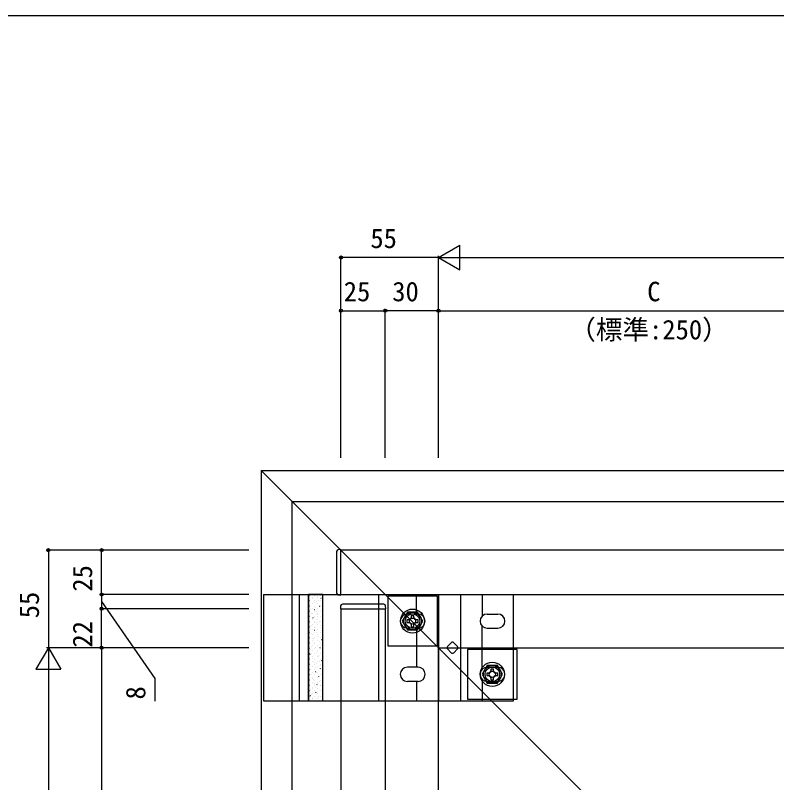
# Model space of a CAD drawing. Units: millimetres, scale not verified. Extents: x -875 to 875, y -1300 to 1294.
# Drawn here: x -439.6 to -10.3, y 817.8 to 1250.4 of the extents above; entities that cross this region are included whole.
import ezdxf
from ezdxf.enums import TextEntityAlignment as Align

# ---------------------------------------------------------------- set-up
doc = ezdxf.new("R2010")
doc.units = ezdxf.units.MM
doc.header["$LTSCALE"] = 8
for name, color, linetype in [('0-3_YKK_12', 2, 'Continuous'), ('0-4_YKK_13', 4, 'Continuous'), ('0-6_YKK_D', 6, 'Continuous'), ('0-7_YKK_ZWAK', 7, 'Continuous'), ('0-8_YSS_K', 3, 'Continuous')]:
    doc.layers.add(name, color=color, linetype=linetype)
doc.styles.add('ＭＳ ゴシック', font='')
doc.styles.get('ＭＳ ゴシック').set_extended_font_data('MS Gothic')

msp = doc.modelspace()

# ---------------------------------------------------------------- linework, layer by layer
at = {"layer": '0-3_YKK_12'}
for p, q in [((-301, 993.907), (-301, 188.907)), ((-301, 993.907), (109.152, 993.907)), ((-301, 993.907), (-101, 793.907)), ((744, 948.907), (-256, 948.907)), ((-256, 923.907), (-256, 948.907)), ((-256, 923.907), (744, 923.907)), ((-256, 915.907), (-231, 915.907)), ((-256, 915.907), (-256, 208.907)), ((-231, 915.907), (-231, 208.907))]:
    msp.add_line(p, q, dxfattribs=at)
at = {"layer": '0-4_YKK_13'}
for p, q in [((-258.5, 948.113), (-258.5, 947.813)), ((-258.5, 947.813), (-258.5, 925)), ((-256, 949.207), (-257.561, 949.111)), ((-256, 923.607), (-256, 949.207)), ((-299.7, 923.907), (-158.7, 923.907)), ((-279.5, 923.907), (-279.5, 863.907)), ((-274.465, 923.907), (-274.465, 863.907)), ((-274.184, 863.907), (-274.184, 923.907)), ((-273.79, 923.391), (-273.84, 923.391)), ((-272.175, 922.016), (-272.225, 922.016)), ((-272.16, 921.819), (-272.169, 921.816)), ((-270.75, 923.391), (-270.8, 923.391)), ((-269.135, 922.016), (-269.185, 922.016)), ((-269.04, 922.924), (-269.049, 922.921)), ((-267.71, 923.391), (-267.76, 923.391)), ((-267.24, 921.62), (-267.323, 921.565)), ((-266.297, 923.895), (-266.306, 923.892)), ((-258.5, 925), (-258.5, 924.7)), ((-257.561, 923.702), (-256, 923.607)), ((-234.8, 923.907), (-234.8, 863.907)), ((-213.4, 912.907), (-213.4, 923.907)), ((-201, 923.907), (-201, 863.907)), ((-188.5, 923.907), (-188.5, 863.907)), ((-176.3, 923.907), (-176.3, 911.811)), ((-274.304, 918.219), (-274.313, 918.216)), ((-273.79, 920.401), (-273.84, 920.401)), ((-273.79, 917.411), (-273.84, 917.411)), ((-272.175, 919.026), (-272.225, 919.026)), ((-271.184, 919.324), (-271.193, 919.321)), ((-270.75, 920.401), (-270.8, 920.401)), ((-270.75, 917.411), (-270.8, 917.411)), ((-269.929, 919.84), (-270.012, 919.785)), ((-269.135, 919.026), (-269.185, 919.026)), ((-268.441, 920.295), (-268.45, 920.292)), ((-268.124, 917.117), (-268.208, 917.061)), ((-267.795, 917.683), (-267.804, 917.68)), ((-267.71, 920.401), (-267.76, 920.401)), ((-267.71, 917.411), (-267.76, 917.411)), ((-256.205, 917.468), (-256.3, 915.907)), ((-254.907, 918.407), (-255.206, 918.407)), ((-232.093, 918.407), (-254.907, 918.407)), ((-231.794, 918.407), (-232.093, 918.407)), ((-230.7, 915.907), (-230.795, 917.468)), ((-273.79, 914.421), (-273.84, 914.421)), ((-273.328, 915.724), (-273.337, 915.72)), ((-272.729, 913.095), (-272.739, 913.091)), ((-272.175, 916.036), (-272.225, 916.036)), ((-272.175, 913.046), (-272.225, 913.046)), ((-270.814, 915.337), (-270.897, 915.281)), ((-270.75, 914.421), (-270.8, 914.421)), ((-270.585, 916.695), (-270.594, 916.692)), ((-269.939, 914.083), (-269.948, 914.079)), ((-269.135, 916.036), (-269.185, 916.036)), ((-269.135, 913.046), (-269.185, 913.046)), ((-267.71, 914.421), (-267.76, 914.421)), ((-266.819, 915.188), (-266.828, 915.184)), ((-256.3, 915.907), (-230.7, 915.907)), ((-212.55, 912.907), (-218.55, 912.907)), ((-173.55, 912.907), (-167.55, 912.907)), ((-273.79, 911.431), (-273.84, 911.431)), ((-273.79, 908.441), (-273.84, 908.441)), ((-272.175, 910.056), (-272.225, 910.056)), ((-272.083, 910.483), (-272.093, 910.479)), ((-271.698, 910.833), (-271.781, 910.778)), ((-270.75, 911.431), (-270.8, 911.431)), ((-270.75, 908.441), (-270.8, 908.441)), ((-269.135, 910.056), (-269.185, 910.056)), ((-269.009, 912.613), (-269.092, 912.558)), ((-268.963, 911.587), (-268.972, 911.584)), ((-268.364, 908.959), (-268.374, 908.955)), ((-267.71, 911.431), (-267.76, 911.431)), ((-267.71, 908.441), (-267.76, 908.441)), ((-266.22, 912.559), (-266.229, 912.555)), ((-218.8, 909.657), (-218.8, 908.157)), ((-217.65, 909.657), (-218.8, 909.657)), ((-216.4, 912.057), (-216.4, 910.907)), ((-216.4, 912.057), (-214.9, 912.057)), ((-214.9, 910.907), (-214.9, 912.057)), ((-212.5, 909.657), (-213.65, 909.657)), ((-212.5, 908.157), (-212.5, 909.657)), ((-274.227, 906.882), (-274.237, 906.879)), ((-273.79, 905.451), (-273.84, 905.451)), ((-273.251, 904.387), (-273.261, 904.384)), ((-272.582, 906.33), (-272.666, 906.275)), ((-272.175, 907.066), (-272.225, 907.066)), ((-272.175, 904.076), (-272.225, 904.076)), ((-271.107, 907.987), (-271.117, 907.984)), ((-270.75, 905.451), (-270.8, 905.451)), ((-270.508, 905.358), (-270.518, 905.355)), ((-269.893, 908.11), (-269.977, 908.055)), ((-269.135, 907.066), (-269.185, 907.066)), ((-269.135, 904.076), (-269.185, 904.076)), ((-267.71, 905.451), (-267.76, 905.451)), ((-267.718, 906.346), (-267.728, 906.343)), ((-218.8, 908.157), (-217.65, 908.157)), ((-212.55, 904.907), (-218.55, 904.907)), ((-216.4, 906.907), (-216.4, 905.757)), ((-213.65, 908.157), (-212.5, 908.157)), ((-213.4, 904.907), (-213.4, 882.907)), ((-176.3, 881.811), (-176.3, 906.002)), ((-173.55, 904.907), (-167.55, 904.907)), ((-273.79, 902.461), (-273.84, 902.461)), ((-273.467, 901.827), (-273.55, 901.772)), ((-272.653, 901.758), (-272.662, 901.755)), ((-272.175, 901.086), (-272.225, 901.086)), ((-270.778, 903.607), (-270.861, 903.552)), ((-270.75, 902.461), (-270.8, 902.461)), ((-269.862, 902.746), (-269.872, 902.743)), ((-269.135, 901.086), (-269.185, 901.086)), ((-268.886, 900.251), (-268.896, 900.247)), ((-267.71, 902.461), (-267.76, 902.461)), ((-266.742, 903.851), (-266.752, 903.848)), ((-274.351, 897.324), (-274.435, 897.269)), ((-274.151, 895.546), (-274.16, 895.542)), ((-273.79, 899.471), (-273.84, 899.471)), ((-273.79, 896.481), (-273.84, 896.481)), ((-272.175, 898.096), (-272.225, 898.096)), ((-272.007, 899.146), (-272.016, 899.143)), ((-271.662, 899.104), (-271.745, 899.049)), ((-271.031, 896.651), (-271.04, 896.647)), ((-270.75, 899.471), (-270.8, 899.471)), ((-270.75, 896.481), (-270.8, 896.481)), ((-269.135, 898.096), (-269.185, 898.096)), ((-268.287, 897.622), (-268.297, 897.619)), ((-267.71, 899.471), (-267.76, 899.471)), ((-267.71, 896.481), (-267.76, 896.481)), ((-266.859, 898.365), (-266.943, 898.31)), ((-195.878, 894.614), (-193.757, 896.735)), ((-192.343, 896.735), (-190.222, 894.614)), ((-273.79, 893.491), (-273.84, 893.491)), ((-273.175, 893.05), (-273.184, 893.047)), ((-272.546, 894.601), (-272.63, 894.545)), ((-272.175, 895.106), (-272.225, 895.106)), ((-272.175, 892.116), (-272.225, 892.116)), ((-270.75, 893.491), (-270.8, 893.491)), ((-270.432, 894.022), (-270.441, 894.018)), ((-269.786, 891.409), (-269.795, 891.406)), ((-269.135, 895.106), (-269.185, 895.106)), ((-269.135, 892.116), (-269.185, 892.116)), ((-267.744, 893.862), (-267.827, 893.806)), ((-267.71, 893.491), (-267.76, 893.491)), ((-267.641, 895.01), (-267.651, 895.006)), ((-266.666, 892.514), (-266.675, 892.511)), ((-193.757, 891.078), (-195.878, 893.199)), ((-190.222, 893.199), (-192.343, 891.078)), ((-189.929, 893.907), (-158.7, 893.907)), ((-273.79, 890.501), (-273.84, 890.501)), ((-273.79, 887.511), (-273.84, 887.511)), ((-273.431, 890.097), (-273.514, 890.042)), ((-272.576, 890.421), (-272.585, 890.418)), ((-272.175, 889.126), (-272.225, 889.126)), ((-271.93, 887.809), (-271.939, 887.806)), ((-270.75, 890.501), (-270.8, 890.501)), ((-270.75, 887.511), (-270.8, 887.511)), ((-269.135, 889.126), (-269.185, 889.126)), ((-268.81, 888.914), (-268.819, 888.911)), ((-268.628, 889.358), (-268.712, 889.303)), ((-267.71, 890.501), (-267.76, 890.501)), ((-267.71, 887.511), (-267.76, 887.511)), ((-274.315, 885.594), (-274.399, 885.539)), ((-274.074, 884.209), (-274.083, 884.206)), ((-273.79, 884.521), (-273.84, 884.521)), ((-272.175, 886.136), (-272.225, 886.136)), ((-272.175, 883.146), (-272.225, 883.146)), ((-270.954, 885.314), (-270.963, 885.311)), ((-270.75, 884.521), (-270.8, 884.521)), ((-270.355, 882.685), (-270.364, 882.682)), ((-269.513, 884.855), (-269.596, 884.8)), ((-269.135, 886.136), (-269.185, 886.136)), ((-269.135, 883.146), (-269.185, 883.146)), ((-268.211, 886.285), (-268.22, 886.282)), ((-267.71, 884.521), (-267.76, 884.521)), ((-267.565, 883.673), (-267.574, 883.67)), ((-266.823, 886.635), (-266.907, 886.58)), ((-212.55, 882.907), (-218.55, 882.907)), ((-173.55, 882.907), (-167.55, 882.907)), ((-273.79, 881.531), (-273.84, 881.531)), ((-273.79, 878.541), (-273.84, 878.541)), ((-273.098, 881.714), (-273.108, 881.71)), ((-272.499, 879.085), (-272.509, 879.081)), ((-272.175, 880.156), (-272.225, 880.156)), ((-270.75, 881.531), (-270.8, 881.531)), ((-270.75, 878.541), (-270.8, 878.541)), ((-270.397, 880.352), (-270.48, 880.297)), ((-269.709, 880.073), (-269.718, 880.069)), ((-269.135, 880.156), (-269.185, 880.156)), ((-267.708, 882.132), (-267.791, 882.077)), ((-267.71, 881.531), (-267.76, 881.531)), ((-267.71, 878.541), (-267.76, 878.541)), ((-266.589, 881.178), (-266.598, 881.174)), ((-173.8, 879.657), (-173.8, 878.157)), ((-172.65, 879.657), (-173.8, 879.657)), ((-173.8, 878.157), (-172.65, 878.157)), ((-171.4, 882.057), (-171.4, 880.907)), ((-171.4, 882.057), (-169.9, 882.057)), ((-169.9, 880.907), (-169.9, 882.057)), ((-167.5, 879.657), (-168.65, 879.657)), ((-168.65, 878.157), (-167.5, 878.157)), ((-167.5, 878.157), (-167.5, 879.657)), ((-273.79, 875.551), (-273.84, 875.551)), ((-272.175, 877.166), (-272.225, 877.166)), ((-272.175, 874.176), (-272.225, 874.176)), ((-271.853, 876.473), (-271.863, 876.469)), ((-271.282, 875.849), (-271.365, 875.794)), ((-270.877, 873.977), (-270.887, 873.974)), ((-270.75, 875.551), (-270.8, 875.551)), ((-269.135, 877.166), (-269.185, 877.166)), ((-269.135, 874.176), (-269.185, 874.176)), ((-268.733, 877.577), (-268.742, 877.574)), ((-268.592, 877.629), (-268.676, 877.574)), ((-268.134, 874.949), (-268.144, 874.945)), ((-267.71, 875.551), (-267.76, 875.551)), ((-212.55, 874.907), (-218.55, 874.907)), ((-213.4, 874.907), (-213.4, 863.907)), ((-176.3, 876.002), (-176.3, 863.907)), ((-173.55, 874.907), (-167.55, 874.907)), ((-171.4, 876.907), (-171.4, 875.757)), ((-273.997, 872.872), (-274.007, 872.869)), ((-273.79, 872.561), (-273.84, 872.561)), ((-273.79, 869.571), (-273.84, 869.571)), ((-273.021, 870.377), (-273.031, 870.374)), ((-272.166, 871.346), (-272.249, 871.29)), ((-272.175, 871.186), (-272.225, 871.186)), ((-270.75, 872.561), (-270.8, 872.561)), ((-270.75, 869.571), (-270.8, 869.571)), ((-270.278, 871.348), (-270.288, 871.345)), ((-269.477, 873.126), (-269.56, 873.07)), ((-269.135, 871.186), (-269.185, 871.186)), ((-267.71, 872.561), (-267.76, 872.561)), ((-267.71, 869.571), (-267.76, 869.571)), ((-267.488, 872.336), (-267.498, 872.333)), ((-266.512, 869.841), (-266.522, 869.838)), ((-273.79, 866.581), (-273.84, 866.581)), ((-273.05, 866.842), (-273.134, 866.787)), ((-272.423, 867.748), (-272.432, 867.745)), ((-272.175, 868.196), (-272.225, 868.196)), ((-272.175, 865.206), (-272.225, 865.206)), ((-271.777, 865.136), (-271.786, 865.133)), ((-270.75, 866.581), (-270.8, 866.581)), ((-270.361, 868.622), (-270.444, 868.567)), ((-269.632, 868.736), (-269.642, 868.733)), ((-269.135, 868.196), (-269.185, 868.196)), ((-269.135, 865.206), (-269.185, 865.206)), ((-268.656, 866.241), (-268.666, 866.237)), ((-267.71, 866.581), (-267.76, 866.581)), ((-271.246, 864.119), (-271.329, 864.064))]:
    msp.add_line(p, q, dxfattribs=at)
for points in [[(-299.7, 923.907), (-299.7, 863.907), (-158.7, 863.907), (-158.7, 923.907)], [(-274.465, 863.907), (-266.219, 863.907), (-266.219, 923.907), (-274.219, 923.907)], [(-216.4, 905.757), (-214.9, 905.757), (-214.9, 906.907)], [(-171.4, 875.757), (-169.9, 875.757), (-169.9, 876.907)]]:
    msp.add_lwpolyline(points, dxfattribs=at)
for points in [[(-229.65, 894.907), (-201.65, 894.907), (-201.65, 922.907), (-229.65, 922.907)], [(-218.537, 913.907), (-221.424, 908.907), (-218.537, 903.907), (-212.763, 903.907), (-209.876, 908.907), (-212.763, 913.907)], [(-184.65, 864.907), (-156.65, 864.907), (-156.65, 892.907), (-184.65, 892.907)], [(-173.537, 883.907), (-176.424, 878.907), (-173.537, 873.907), (-167.763, 873.907), (-164.876, 878.907), (-167.763, 883.907)]]:
    msp.add_lwpolyline(points, close=True, dxfattribs=at)
for centre, radius in [((-215.65, 908.907), 6.8), ((-215.65, 908.907), 5), ((-215.65, 908.907), 4.1), ((-215.65, 908.907), 1.75), ((-170.65, 878.907), 6.8), ((-170.65, 878.907), 5), ((-170.65, 878.907), 4.1), ((-170.65, 878.907), 1.75)]:
    msp.add_circle(centre, radius, dxfattribs=at)
for centre, radius, start, end in [((-257.5, 948.113), 1, 93.5, 180), ((-257.5, 924.7), 1, 180, 266.5), ((-255.206, 917.407), 1, 90, 176.5), ((-231.794, 917.407), 1, 3.5, 90), ((-218.55, 908.907), 4, 90, 270), ((-212.55, 908.907), 4, 270, 90), ((-173.55, 908.907), 4, 90, 270), ((-167.55, 908.907), 4, 270, 90), ((-217.65, 910.907), 1.25, 270, 0), ((-213.65, 910.907), 1.25, 180, 270), ((-217.65, 906.907), 1.25, 0, 90), ((-213.65, 906.907), 1.25, 90, 180), ((-193.05, 896.028), 1, 45, 135), ((-195.171, 893.907), 1, 135, 225), ((-193.05, 891.785), 1, 225, 315), ((-190.929, 893.907), 1, 315, 45), ((-218.55, 878.907), 4, 90, 270), ((-212.55, 878.907), 4, 270, 90), ((-173.55, 878.907), 4, 90, 270), ((-167.55, 878.907), 4, 270, 90), ((-172.65, 880.907), 1.25, 270, 0), ((-172.65, 876.907), 1.25, 0, 90), ((-168.65, 880.907), 1.25, 180, 270), ((-168.65, 876.907), 1.25, 90, 180)]:
    msp.add_arc(centre, radius, start, end, dxfattribs=at)
at = {"layer": '0-6_YKK_D'}
for p, q in [((-201, 1113.907), (-188.876, 1120.907)), ((-188.876, 1106.907), (-188.876, 1120.907)), ((-256, 1000.907), (-256, 1114.907)), ((-201, 1113.907), (-256, 1113.907)), ((-201, 1000.907), (-201, 1114.907)), ((-201, 1000.907), (-201, 1114.907)), ((-201, 1113.907), (-188.876, 1106.907)), ((-201, 1113.907), (-176.751, 1113.907)), ((-187, 1113.907), (790.228, 1113.907)), ((-256, 1000.907), (-256, 1084.907)), ((-256, 1083.907), (-231, 1083.907)), ((-231, 1000.907), (-231, 1084.907)), ((-231, 1000.907), (-231, 1084.907)), ((-201, 1083.907), (-231, 1083.907)), ((-201, 1000.907), (-201, 1084.907)), ((-201, 1000.907), (-201, 1084.907)), ((-201, 1083.907), (49, 1083.907)), ((-308, 948.907), (-422, 948.907)), ((-421, 948.907), (-421, 893.907)), ((-308, 948.907), (-392, 948.907)), ((-391, 923.907), (-391, 948.907)), ((-308, 923.907), (-392, 923.907)), ((-308, 923.907), (-392, 923.907)), ((-391, 923.907), (-391, 915.907)), ((-308, 915.907), (-392, 915.907)), ((-308, 915.907), (-392, 915.907)), ((-391, 893.907), (-391, 915.907)), ((-421, 893.907), (-428, 881.782)), ((-308, 893.907), (-422, 893.907)), ((-308, 893.907), (-422, 893.907)), ((-421, 893.907), (-414, 881.782)), ((-421, 893.907), (-421, 869.658)), ((-308, 893.907), (-392, 893.907)), ((-308, 893.907), (-392, 893.907)), ((-391, 893.907), (-391, 643.907)), ((-428, 881.782), (-414, 881.782)), ((-421, 879.907), (-421, 192.907))]:
    msp.add_line(p, q, dxfattribs=at)
msp.add_lwpolyline([(-391, 919.907), (-361, 876.611), (-361, 863.748)], dxfattribs=at)
for centre in [(-256, 1113.907), (-256, 1083.907), (-231, 1083.907), (-231, 1083.907), (-201, 1083.907), (-201, 1083.907), (-421, 948.907), (-391, 948.907), (-391, 923.907), (-391, 923.907), (-391, 915.907), (-391, 915.907), (-391, 893.907), (-391, 893.907)]:
    msp.add_circle(centre, 0.875, dxfattribs=at)
at = {"layer": '0-7_YKK_ZWAK'}
msp.add_line((-875, 1250.4), (875, 1250.4), dxfattribs=at)
at = {"layer": '0-8_YSS_K'}
for p, q in [((-283.5, 173.907), (-283.5, 976.407)), ((-283.5, 976.407), (790.228, 976.407)), ((-201, 40.907), (-201, 893.907)), ((-201, 893.907), (793.228, 893.907))]:
    msp.add_line(p, q, dxfattribs=at)

# ---------------------------------------------------------------- texts
at = {"layer": '0-6_YKK_D', "style": 'ＭＳ ゴシック'}
for s, p in [('55', (-239.409, 1115.907)), ('25', (-254.409, 1085.907)), ('30', (-227.08, 1085.907)), ('C', (-83.287, 1085.907)), ('（標準:250）', (-127.264, 1064.435))]:
    msp.add_text(s, height=11, dxfattribs=at).set_placement(p, align=Align.BOTTOM_LEFT)
for s, p in [('25', (-393, 925.497)), ('55', (-423, 910.497)), ('22', (-393, 893.997)), ('8', (-363, 864.725))]:
    msp.add_text(s, height=11, rotation=90, dxfattribs=at).set_placement(p, align=Align.BOTTOM_LEFT)

doc.saveas('drawing.dxf')
